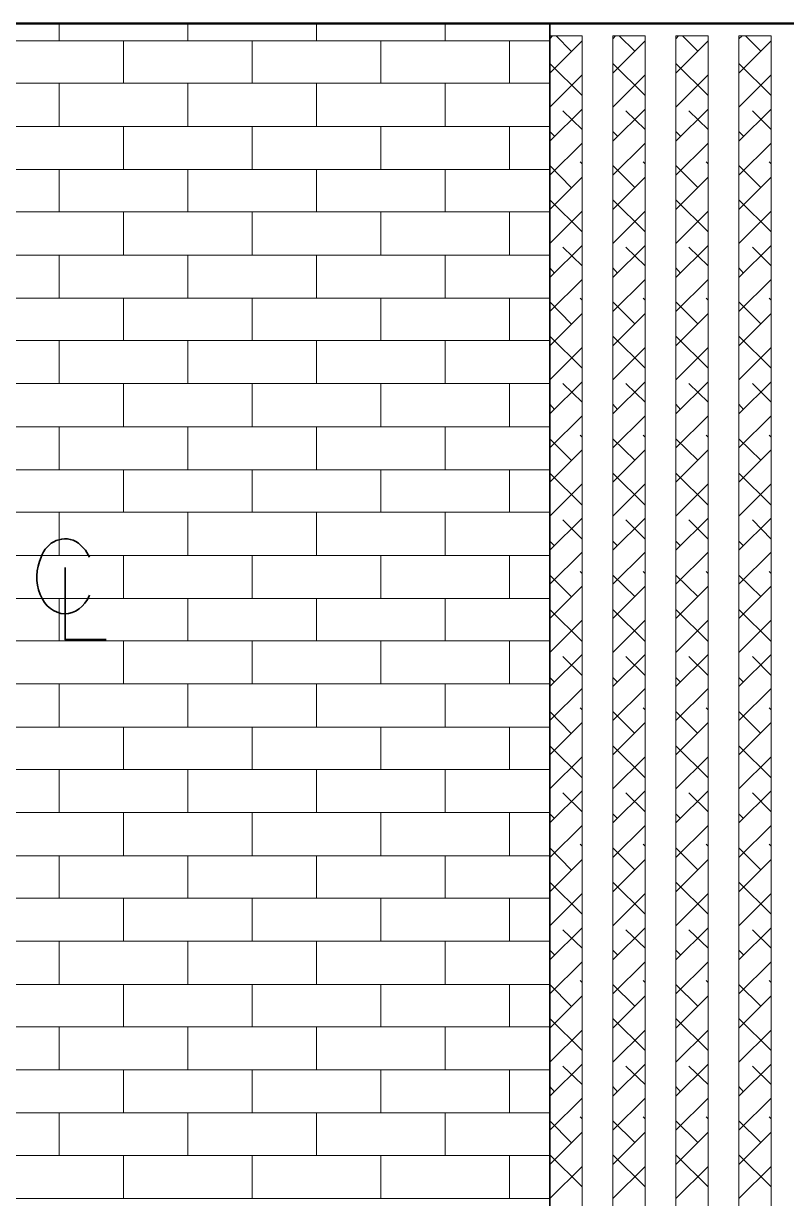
# Model space of a CAD drawing. Header units: inches. Extents: x 5 to 516, y -193 to 129.
# Drawn here: x 95.79 to 99.75, y -53.06 to -46.97 of the extents above; entities that cross this region are included whole.
import ezdxf

# ---------------------------------------------------------------- set-up
doc = ezdxf.new("R2010")
doc.units = ezdxf.units.IN
doc.header["$MEASUREMENT"] = 0
doc.layers.add('Highlight', color=210, linetype='Continuous')
doc.layers.add('PDF4_Geometry', color=7, linetype='Continuous')

msp = doc.modelspace()

# ---------------------------------------------------------------- linework, layer by layer
at = {"layer": 'Highlight'}
msp.add_line((72.5587536, -46.9696498), (133.673458, -46.9696498), dxfattribs=at)
at = {"layer": 'PDF4_Geometry', "lineweight": 50}
msp.add_lwpolyline([(128.1454246, -46.9696498), (91.3120883, -46.9696498)], dxfattribs=at)
at = {"layer": 'PDF4_Geometry', "lineweight": 15}
for points in [[(95.9754221, -47.0596495), (95.9754221, -46.9696495)], [(96.6420889, -47.0596495), (96.6420889, -46.9696495)], [(97.3087556, -47.0596495), (97.3087556, -46.9696495)], [(97.9754223, -47.0596495), (97.9754223, -46.9696495)], [(91.3120917, -47.0596495), (98.518759, -47.0596495)], [(96.3087555, -47.2796474), (96.3087555, -47.0596473)], [(96.9754222, -47.2796474), (96.9754222, -47.0596473)], [(97.6420889, -47.2796474), (97.6420889, -47.0596473)], [(98.3087557, -47.2796474), (98.3087557, -47.0596473)], [(91.3120917, -47.2796474), (98.518759, -47.2796474)], [(95.9754221, -47.5029818), (95.9754221, -47.2796484)], [(96.6420889, -47.5029818), (96.6420889, -47.2796484)], [(97.3087556, -47.5029818), (97.3087556, -47.2796484)], [(97.9754223, -47.5029818), (97.9754223, -47.2796484)], [(91.3120917, -47.5029818), (98.518759, -47.5029818)], [(96.3087555, -47.7263162), (96.3087555, -47.5029829)], [(96.9754222, -47.7263162), (96.9754222, -47.5029829)], [(97.6420889, -47.7263162), (97.6420889, -47.5029829)], [(98.3087557, -47.7263162), (98.3087557, -47.5029829)], [(91.3120917, -47.7263162), (98.518759, -47.7263162)], [(95.9754221, -47.9463141), (95.9754221, -47.7263141)], [(96.6420889, -47.9463141), (96.6420889, -47.7263141)], [(97.3087556, -47.9463141), (97.3087556, -47.7263141)], [(97.9754223, -47.9463141), (97.9754223, -47.7263141)], [(91.3120917, -47.9463141), (98.518759, -47.9463141)], [(96.3087555, -48.1696485), (96.3087555, -47.9463152)], [(96.9754222, -48.1696485), (96.9754222, -47.9463152)], [(97.6420889, -48.1696485), (97.6420889, -47.9463152)], [(98.3087557, -48.1696485), (98.3087557, -47.9463152)], [(91.3120917, -48.1696485), (98.518759, -48.1696485)], [(95.9754221, -48.3929829), (95.9754221, -48.1696496)], [(96.6420889, -48.3929829), (96.6420889, -48.1696496)], [(97.3087556, -48.3929829), (97.3087556, -48.1696496)], [(97.9754223, -48.3929829), (97.9754223, -48.1696496)], [(91.3120917, -48.3929829), (98.518759, -48.3929829)], [(96.3087555, -48.6129808), (96.3087555, -48.3929808)], [(96.9754222, -48.6129808), (96.9754222, -48.3929808)], [(97.6420889, -48.6129808), (97.6420889, -48.3929808)], [(98.3087557, -48.6129808), (98.3087557, -48.3929808)], [(91.3120917, -48.6129808), (98.518759, -48.6129808)], [(95.9754221, -48.8363152), (95.9754221, -48.6129819)], [(96.6420889, -48.8363152), (96.6420889, -48.6129819)], [(97.3087556, -48.8363152), (97.3087556, -48.6129819)], [(97.9754223, -48.8363152), (97.9754223, -48.6129819)], [(91.3120917, -48.8363152), (98.518759, -48.8363152)], [(96.3087555, -49.0596497), (96.3087555, -48.8363163)], [(96.9754222, -49.0596497), (96.9754222, -48.8363163)], [(97.6420889, -49.0596497), (97.6420889, -48.8363163)], [(98.3087557, -49.0596497), (98.3087557, -48.8363163)], [(91.3120917, -49.0596497), (98.518759, -49.0596497)], [(95.9754221, -49.2829841), (95.9754221, -49.0596508)], [(96.6420889, -49.2829841), (96.6420889, -49.0596508)], [(97.3087556, -49.2829841), (97.3087556, -49.0596508)], [(97.9754223, -49.2829841), (97.9754223, -49.0596508)], [(91.3120917, -49.2829841), (98.518759, -49.2829841)], [(96.3087555, -49.5029819), (96.3087555, -49.2829819)], [(96.9754222, -49.5029819), (96.9754222, -49.2829819)], [(97.6420889, -49.5029819), (97.6420889, -49.2829819)], [(98.3087557, -49.5029819), (98.3087557, -49.2829819)], [(91.3120917, -49.5029819), (98.518759, -49.5029819)], [(95.9754221, -49.7263164), (95.9754221, -49.502983)], [(96.6420889, -49.7263164), (96.6420889, -49.502983)], [(97.3087556, -49.7263164), (97.3087556, -49.502983)], [(97.9754223, -49.7263164), (97.9754223, -49.502983)], [(91.3120917, -49.7263164), (98.518759, -49.7263164)], [(96.3087555, -49.9496508), (96.3087555, -49.7263175)], [(96.9754222, -49.9496508), (96.9754222, -49.7263175)], [(97.6420889, -49.9496508), (97.6420889, -49.7263175)], [(98.3087557, -49.9496508), (98.3087557, -49.7263175)], [(91.3120917, -49.9496508), (98.518759, -49.9496508)], [(95.9754221, -50.1696487), (95.9754221, -49.9496487)], [(96.6420889, -50.1696487), (96.6420889, -49.9496487)], [(97.3087556, -50.1696487), (97.3087556, -49.9496487)], [(97.9754223, -50.1696487), (97.9754223, -49.9496487)], [(91.3120917, -50.1696487), (98.518759, -50.1696487)], [(96.3087555, -50.3929831), (96.3087555, -50.1696498)], [(96.9754222, -50.3929831), (96.9754222, -50.1696498)], [(97.6420889, -50.3929831), (97.6420889, -50.1696498)], [(98.3087557, -50.3929831), (98.3087557, -50.1696498)], [(91.3120917, -50.3929831), (98.518759, -50.3929831)], [(95.9754221, -50.6163175), (95.9754221, -50.3929842)], [(96.6420889, -50.6163175), (96.6420889, -50.3929842)], [(97.3087556, -50.6163175), (97.3087556, -50.3929842)], [(97.9754223, -50.6163175), (97.9754223, -50.3929842)], [(91.3120917, -50.6163175), (98.518759, -50.6163175)], [(96.3087555, -50.8363154), (96.3087555, -50.6163154)], [(96.9754222, -50.8363154), (96.9754222, -50.6163154)], [(97.6420889, -50.8363154), (97.6420889, -50.6163154)], [(98.3087557, -50.8363154), (98.3087557, -50.6163154)], [(91.3120917, -50.8363154), (98.518759, -50.8363154)], [(95.9754221, -51.0596498), (95.9754221, -50.8363165)], [(96.6420889, -51.0596498), (96.6420889, -50.8363165)], [(97.3087556, -51.0596498), (97.3087556, -50.8363165)], [(97.9754223, -51.0596498), (97.9754223, -50.8363165)], [(91.3120917, -51.0596498), (98.518759, -51.0596498)], [(96.3087555, -51.2829843), (96.3087555, -51.0596509)], [(96.9754222, -51.2829843), (96.9754222, -51.0596509)], [(97.6420889, -51.2829843), (97.6420889, -51.0596509)], [(98.3087557, -51.2829843), (98.3087557, -51.0596509)], [(91.3120917, -51.2829843), (98.518759, -51.2829843)], [(95.9754221, -51.5029821), (95.9754221, -51.2829821)], [(96.6420889, -51.5029821), (96.6420889, -51.2829821)], [(97.3087556, -51.5029821), (97.3087556, -51.2829821)], [(97.9754223, -51.5029821), (97.9754223, -51.2829821)], [(91.3120917, -51.5029821), (98.518759, -51.5029821)], [(96.3087555, -51.7263165), (96.3087555, -51.5029832)], [(96.9754222, -51.7263165), (96.9754222, -51.5029832)], [(97.6420889, -51.7263165), (97.6420889, -51.5029832)], [(98.3087557, -51.7263165), (98.3087557, -51.5029832)], [(91.3120917, -51.7263165), (98.518759, -51.7263165)], [(95.9754221, -51.949651), (95.9754221, -51.7263176)], [(96.6420889, -51.949651), (96.6420889, -51.7263176)], [(97.3087556, -51.949651), (97.3087556, -51.7263176)], [(97.9754223, -51.949651), (97.9754223, -51.7263176)], [(91.3120917, -51.949651), (98.518759, -51.949651)], [(96.3087555, -52.1696488), (96.3087555, -51.9496488)], [(96.9754222, -52.1696488), (96.9754222, -51.9496488)], [(97.6420889, -52.1696488), (97.6420889, -51.9496488)], [(98.3087557, -52.1696488), (98.3087557, -51.9496488)], [(91.3120917, -52.1696488), (98.518759, -52.1696488)], [(95.9754221, -52.3929833), (95.9754221, -52.1696499)], [(96.6420889, -52.3929833), (96.6420889, -52.1696499)], [(97.3087556, -52.3929833), (97.3087556, -52.1696499)], [(97.9754223, -52.3929833), (97.9754223, -52.1696499)], [(91.3120917, -52.3929833), (98.518759, -52.3929833)], [(96.3087555, -52.6163177), (96.3087555, -52.3929844)], [(96.9754222, -52.6163177), (96.9754222, -52.3929844)], [(97.6420889, -52.6163177), (97.6420889, -52.3929844)], [(98.3087557, -52.6163177), (98.3087557, -52.3929844)], [(91.3120917, -52.6163177), (98.518759, -52.6163177)], [(95.9754221, -52.8363155), (95.9754221, -52.6163155)], [(96.6420889, -52.8363155), (96.6420889, -52.6163155)], [(97.3087556, -52.8363155), (97.3087556, -52.6163155)], [(97.9754223, -52.8363155), (97.9754223, -52.6163155)], [(91.3120917, -52.8363155), (98.518759, -52.8363155)], [(96.3087555, -53.05965), (96.3087555, -52.8363166)], [(96.9754222, -53.05965), (96.9754222, -52.8363166)], [(97.6420889, -53.05965), (97.6420889, -52.8363166)], [(98.3087557, -53.05965), (98.3087557, -52.8363166)], [(91.3120917, -53.05965), (98.518759, -53.05965)]]:
    msp.add_lwpolyline(points, dxfattribs=at)
at = {"layer": 'PDF4_Geometry', "lineweight": 35}
for points in [[(98.5187573, -65.2863152), (98.5187573, -46.9696464)], [(96.1320892, -49.7363126), (96.1120892, -49.6996459), (96.0754225, -49.6629792)], [(96.0054209, -49.7896438), (96.0054209, -50.1629771), (96.2187543, -50.1629771)]]:
    msp.add_lwpolyline(points, dxfattribs=at)
at = {"layer": 'PDF4_Geometry', "color": 8, "lineweight": 15, "true_color": 0x808080}
for points in [[(98.5187573, -47.0496465), (98.5320906, -47.0329799)], [(98.5187573, -47.2263162), (98.685424, -47.0596495)], [(98.6287562, -47.1129807), (98.5520895, -47.0329807)], [(98.8454243, -47.0496465), (98.8587576, -47.0329799)], [(98.8454243, -47.2263162), (99.0120909, -47.0596495)], [(98.9587564, -47.1129807), (98.8787564, -47.0329807)], [(99.1720878, -47.0496465), (99.1854212, -47.0329799)], [(99.1720878, -47.2263162), (99.3387545, -47.0596495)], [(99.2854233, -47.1129807), (99.2054233, -47.0329807)], [(99.4987548, -47.0496465), (99.5154215, -47.0329799)], [(99.4987548, -47.2263162), (99.6654215, -47.0596495)], [(99.6120903, -47.1129807), (99.5320903, -47.0329807)], [(98.685424, -47.3429815), (98.5187573, -47.1763148)], [(99.0120909, -47.3429815), (98.8454243, -47.1763148)], [(99.3387545, -47.3429815), (99.1720878, -47.1763148)], [(99.6654215, -47.3429815), (99.4987548, -47.1763148)], [(98.5187573, -47.4029791), (98.685424, -47.2363124)], [(98.8454243, -47.4029791), (99.0120909, -47.2363124)], [(99.1720878, -47.4029791), (99.3387545, -47.2363124)], [(99.4987548, -47.4029791), (99.6654215, -47.2363124)], [(98.5187573, -47.5796487), (98.685424, -47.4129821)], [(98.685424, -47.5196512), (98.585424, -47.4229845)], [(98.8454243, -47.5796487), (99.0120909, -47.4129821)], [(99.0120909, -47.5196512), (98.9120909, -47.4229845)], [(99.1720878, -47.5796487), (99.3387545, -47.4129821)], [(99.3387545, -47.5196512), (99.2387545, -47.4229845)], [(99.4987548, -47.5796487), (99.6654215, -47.4129821)], [(99.6654215, -47.5196512), (99.5687548, -47.4229845)], [(98.5420897, -47.5529831), (98.5187563, -47.5296498)], [(98.8687566, -47.5529831), (98.8454233, -47.5296498)], [(99.1954236, -47.5529831), (99.1720903, -47.5296498)], [(99.5220872, -47.5529831), (99.4987538, -47.5296498)], [(98.5187573, -47.7563116), (98.685424, -47.5896449)], [(98.8454243, -47.7563116), (99.0120909, -47.5896449)], [(99.1720878, -47.7563116), (99.3387545, -47.5896449)], [(99.4987548, -47.7563116), (99.6654215, -47.5896449)], [(98.6287562, -47.8196458), (98.5187562, -47.7063124)], [(98.685424, -47.6963141), (98.675424, -47.6863141)], [(98.9587564, -47.8196458), (98.845423, -47.7063124)], [(99.0120909, -47.6963141), (99.0020909, -47.6863141)], [(99.2854233, -47.8196458), (99.17209, -47.7063124)], [(99.3387545, -47.6963141), (99.3287545, -47.6863141)], [(99.6120903, -47.8196458), (99.498757, -47.7063124)], [(99.6654215, -47.6963141), (99.6554215, -47.6863141)], [(98.5187573, -47.9329813), (98.685424, -47.7663146)], [(98.8454243, -47.9329813), (99.0120909, -47.7663146)], [(99.1720878, -47.9329813), (99.3387545, -47.7663146)], [(99.4987548, -47.9329813), (99.6654215, -47.7663146)], [(98.685424, -48.0496466), (98.5187573, -47.8829799)], [(99.0120909, -48.0496466), (98.8454243, -47.8829799)], [(99.3387545, -48.0496466), (99.1720878, -47.8829799)], [(99.6654215, -48.0496466), (99.4987548, -47.8829799)], [(98.5187573, -48.1096442), (98.685424, -47.9429775)], [(98.8454243, -48.1096442), (99.0120909, -47.9429775)], [(99.1720878, -48.1096442), (99.3387545, -47.9429775)], [(99.4987548, -48.1096442), (99.6654215, -47.9429775)], [(98.5187573, -48.2863138), (98.685424, -48.1196471)], [(98.685424, -48.2263163), (98.585424, -48.1296496)], [(98.8454243, -48.2863138), (99.0120909, -48.1196471)], [(99.0120909, -48.2263163), (98.9120909, -48.1296496)], [(99.1720878, -48.2863138), (99.3387545, -48.1196471)], [(99.3387545, -48.2263163), (99.2387545, -48.1296496)], [(99.4987548, -48.2863138), (99.6654215, -48.1196471)], [(99.6654215, -48.2263163), (99.5687548, -48.1296496)], [(98.5420897, -48.2629781), (98.5187563, -48.2363114)], [(98.8687566, -48.2629781), (98.8454233, -48.2363114)], [(99.1954236, -48.2629781), (99.1720903, -48.2363114)], [(99.5220872, -48.2629781), (99.4987538, -48.2363114)], [(98.5187573, -48.4629835), (98.685424, -48.2963168)], [(98.8454243, -48.4629835), (99.0120909, -48.2963168)], [(99.1720878, -48.4629835), (99.3387545, -48.2963168)], [(99.4987548, -48.4629835), (99.6654215, -48.2963168)], [(98.6287562, -48.5263109), (98.5187562, -48.4129775)], [(98.685424, -48.4029791), (98.675424, -48.3929791)], [(98.9587564, -48.5263109), (98.845423, -48.4129775)], [(99.0120909, -48.4029791), (99.0020909, -48.3929791)], [(99.2854233, -48.5263109), (99.17209, -48.4129775)], [(99.3387545, -48.4029791), (99.3287545, -48.3929791)], [(99.6120903, -48.5263109), (99.498757, -48.4129775)], [(99.6654215, -48.4029791), (99.6554215, -48.3929791)], [(98.5187573, -48.6396464), (98.685424, -48.4729797)], [(98.8454243, -48.6396464), (99.0120909, -48.4729797)], [(99.1720878, -48.6396464), (99.3387545, -48.4729797)], [(99.4987548, -48.6396464), (99.6654215, -48.4729797)], [(98.685424, -48.7563117), (98.5187573, -48.589645)], [(99.0120909, -48.7563117), (98.8454243, -48.589645)], [(99.3387545, -48.7563117), (99.1720878, -48.589645)], [(99.6654215, -48.7563117), (99.4987548, -48.589645)], [(98.5187573, -48.816316), (98.685424, -48.6496494)], [(98.8454243, -48.816316), (99.0120909, -48.6496494)], [(99.1720878, -48.816316), (99.3387545, -48.6496494)], [(99.4987548, -48.816316), (99.6654215, -48.6496494)], [(98.5187573, -48.9929789), (98.685424, -48.8263122)], [(98.685424, -48.9329814), (98.585424, -48.8363147)], [(98.8454243, -48.9929789), (99.0120909, -48.8263122)], [(99.0120909, -48.9329814), (98.9120909, -48.8363147)], [(99.1720878, -48.9929789), (99.3387545, -48.8263122)], [(99.3387545, -48.9329814), (99.2387545, -48.8363147)], [(99.4987548, -48.9929789), (99.6654215, -48.8263122)], [(99.6654215, -48.9329814), (99.5687548, -48.8363147)], [(98.5420897, -48.9696499), (98.5187563, -48.9429833)], [(98.8687566, -48.9696499), (98.8454233, -48.9429833)], [(99.1954236, -48.9696499), (99.1720903, -48.9429833)], [(99.5220872, -48.9696499), (99.4987538, -48.9429833)], [(98.5187573, -49.1696486), (98.685424, -49.0029819)], [(98.8454243, -49.1696486), (99.0120909, -49.0029819)], [(99.1720878, -49.1696486), (99.3387545, -49.0029819)], [(99.4987548, -49.1696486), (99.6654215, -49.0029819)], [(98.6287562, -49.2329827), (98.5187562, -49.1229827)], [(98.685424, -49.1129808), (98.675424, -49.1029808)], [(98.9587564, -49.2329827), (98.845423, -49.1229827)], [(99.0120909, -49.1129808), (99.0020909, -49.1029808)], [(99.2854233, -49.2329827), (99.17209, -49.1229827)], [(99.3387545, -49.1129808), (99.3287545, -49.1029808)], [(99.6120903, -49.2329827), (99.498757, -49.1229827)], [(99.6654215, -49.1129808), (99.6554215, -49.1029808)], [(98.5187573, -49.3463115), (98.685424, -49.1796448)], [(98.8454243, -49.3463115), (99.0120909, -49.1796448)], [(99.1720878, -49.3463115), (99.3387545, -49.1796448)], [(99.4987548, -49.3463115), (99.6654215, -49.1796448)], [(98.685424, -49.4663134), (98.5187573, -49.2996467)], [(99.0120909, -49.4663134), (98.8454243, -49.2996467)], [(99.3387545, -49.4663134), (99.1720878, -49.2996467)], [(99.6654215, -49.4663134), (99.4987548, -49.2996467)], [(98.5187573, -49.5229811), (98.685424, -49.3563145)], [(98.8454243, -49.5229811), (99.0120909, -49.3563145)], [(99.1720878, -49.5229811), (99.3387545, -49.3563145)], [(99.4987548, -49.5229811), (99.6654215, -49.3563145)], [(98.5187573, -49.6996508), (98.685424, -49.5329841)], [(98.685424, -49.642983), (98.585424, -49.542983)], [(98.8454243, -49.6996508), (99.0120909, -49.5329841)], [(99.0120909, -49.642983), (98.9120909, -49.542983)], [(99.1720878, -49.6996508), (99.3387545, -49.5329841)], [(99.3387545, -49.642983), (99.2387545, -49.542983)], [(99.4987548, -49.6996508), (99.6654215, -49.5329841)], [(99.6654215, -49.642983), (99.5687548, -49.542983)], [(98.5420897, -49.676315), (98.5187563, -49.6529817)], [(98.8687566, -49.676315), (98.8454233, -49.6529817)], [(99.1954236, -49.676315), (99.1720903, -49.6529817)], [(99.5220872, -49.676315), (99.4987538, -49.6529817)], [(98.5187573, -49.8763137), (98.685424, -49.709647)], [(98.8454243, -49.8763137), (99.0120909, -49.709647)], [(99.1720878, -49.8763137), (99.3387545, -49.709647)], [(99.4987548, -49.8763137), (99.6654215, -49.709647)], [(98.685424, -49.8196459), (98.675424, -49.8096459)], [(99.0120909, -49.8196459), (99.0020909, -49.8096459)], [(99.3387545, -49.8196459), (99.3287545, -49.8096459)], [(99.6654215, -49.8196459), (99.6554215, -49.8096459)], [(98.6287562, -49.9396478), (98.5187562, -49.8296478)], [(98.9587564, -49.9396478), (98.845423, -49.8296478)], [(99.2854233, -49.9396478), (99.17209, -49.8296478)], [(99.6120903, -49.9396478), (99.498757, -49.8296478)], [(98.5187573, -50.0529833), (98.685424, -49.8863167)], [(98.8454243, -50.0529833), (99.0120909, -49.8863167)], [(99.1720878, -50.0529833), (99.3387545, -49.8863167)], [(99.4987548, -50.0529833), (99.6654215, -49.8863167)], [(98.685424, -50.1729785), (98.5187573, -50.0063118)], [(99.0120909, -50.1729785), (98.8454243, -50.0063118)], [(99.3387545, -50.1729785), (99.1720878, -50.0063118)], [(99.6654215, -50.1729785), (99.4987548, -50.0063118)], [(98.5187573, -50.2296462), (98.685424, -50.0629796)], [(98.8454243, -50.2296462), (99.0120909, -50.0629796)], [(99.1720878, -50.2296462), (99.3387545, -50.0629796)], [(99.4987548, -50.2296462), (99.6654215, -50.0629796)], [(98.5187573, -50.4063159), (98.685424, -50.2396492)], [(98.8454243, -50.4063159), (99.0120909, -50.2396492)], [(99.1720878, -50.4063159), (99.3387545, -50.2396492)], [(99.4987548, -50.4063159), (99.6654215, -50.2396492)], [(98.685424, -50.3496481), (98.585424, -50.2496481)], [(99.0120909, -50.3496481), (98.9120909, -50.2496481)], [(99.3387545, -50.3496481), (99.2387545, -50.2496481)], [(99.6654215, -50.3496481), (99.5687548, -50.2496481)], [(98.5420897, -50.3829801), (98.5187563, -50.3596468)], [(98.8687566, -50.3829801), (98.8454233, -50.3596468)], [(99.1954236, -50.3829801), (99.1720903, -50.3596468)], [(99.5220872, -50.3829801), (99.4987538, -50.3596468)], [(98.5187573, -50.5829788), (98.685424, -50.4163121)], [(98.8454243, -50.5829788), (99.0120909, -50.4163121)], [(99.1720878, -50.5829788), (99.3387545, -50.4163121)], [(99.4987548, -50.5829788), (99.6654215, -50.4163121)], [(98.6287562, -50.6496495), (98.5187562, -50.5363162)], [(98.685424, -50.526311), (98.675424, -50.516311)], [(98.9587564, -50.6496495), (98.845423, -50.5363162)], [(99.0120909, -50.526311), (99.0020909, -50.516311)], [(99.2854233, -50.6496495), (99.17209, -50.5363162)], [(99.3387545, -50.526311), (99.3287545, -50.516311)], [(99.6120903, -50.6496495), (99.498757, -50.5363162)], [(99.6654215, -50.526311), (99.6554215, -50.516311)], [(98.5187573, -50.7596484), (98.685424, -50.5929818)], [(98.8454243, -50.7596484), (99.0120909, -50.5929818)], [(99.1720878, -50.7596484), (99.3387545, -50.5929818)], [(99.4987548, -50.7596484), (99.6654215, -50.5929818)], [(98.685424, -50.8796504), (98.5187573, -50.7129837)], [(99.0120909, -50.8796504), (98.8454243, -50.7129837)], [(99.3387545, -50.8796504), (99.1720878, -50.7129837)], [(99.6654215, -50.8796504), (99.4987548, -50.7129837)], [(98.5187573, -50.9363181), (98.685424, -50.7696514)], [(98.8454243, -50.9363181), (99.0120909, -50.7696514)], [(99.1720878, -50.9363181), (99.3387545, -50.7696514)], [(99.4987548, -50.9363181), (99.6654215, -50.7696514)], [(98.5187573, -51.112981), (98.685424, -50.9463143)], [(98.685424, -51.0563132), (98.585424, -50.9563132)], [(98.8454243, -51.112981), (99.0120909, -50.9463143)], [(99.0120909, -51.0563132), (98.9120909, -50.9563132)], [(99.1720878, -51.112981), (99.3387545, -50.9463143)], [(99.3387545, -51.0563132), (99.2387545, -50.9563132)], [(99.4987548, -51.112981), (99.6654215, -50.9463143)], [(99.6654215, -51.0563132), (99.5687548, -50.9563132)], [(98.5420897, -51.0896452), (98.5187563, -51.0663119)], [(98.8687566, -51.0896452), (98.8454233, -51.0663119)], [(99.1954236, -51.0896452), (99.1720903, -51.0663119)], [(99.5220872, -51.0896452), (99.4987538, -51.0663119)], [(98.5187573, -51.2929805), (98.685424, -51.1263138)], [(98.8454243, -51.2929805), (99.0120909, -51.1263138)], [(99.1720878, -51.2929805), (99.3387545, -51.1263138)], [(99.4987548, -51.2929805), (99.6654215, -51.1263138)], [(98.6287562, -51.3563146), (98.5187562, -51.2429813)], [(98.685424, -51.2329829), (98.675424, -51.2229829)], [(98.9587564, -51.3563146), (98.845423, -51.2429813)], [(99.0120909, -51.2329829), (99.0020909, -51.2229829)], [(99.2854233, -51.3563146), (99.17209, -51.2429813)], [(99.3387545, -51.2329829), (99.3287545, -51.2229829)], [(99.6120903, -51.3563146), (99.498757, -51.2429813)], [(99.6654215, -51.2329829), (99.6554215, -51.2229829)], [(98.5187573, -51.4696501), (98.685424, -51.3029834)], [(98.8454243, -51.4696501), (99.0120909, -51.3029834)], [(99.1720878, -51.4696501), (99.3387545, -51.3029834)], [(99.4987548, -51.4696501), (99.6654215, -51.3029834)], [(98.685424, -51.5863154), (98.5187573, -51.4196488)], [(99.0120909, -51.5863154), (98.8454243, -51.4196488)], [(99.3387545, -51.5863154), (99.1720878, -51.4196488)], [(99.6654215, -51.5863154), (99.4987548, -51.4196488)], [(98.5187573, -51.646313), (98.685424, -51.4796463)], [(98.8454243, -51.646313), (99.0120909, -51.4796463)], [(99.1720878, -51.646313), (99.3387545, -51.4796463)], [(99.4987548, -51.646313), (99.6654215, -51.4796463)], [(98.5187573, -51.8229827), (98.685424, -51.656316)], [(98.685424, -51.7629783), (98.585424, -51.6663117)], [(98.8454243, -51.8229827), (99.0120909, -51.656316)], [(99.0120909, -51.7629783), (98.9120909, -51.6663117)], [(99.1720878, -51.8229827), (99.3387545, -51.656316)], [(99.3387545, -51.7629783), (99.2387545, -51.6663117)], [(99.4987548, -51.8229827), (99.6654215, -51.656316)], [(99.6654215, -51.7629783), (99.5687548, -51.6663117)], [(98.5420897, -51.7963171), (98.5187563, -51.7729838)], [(98.8687566, -51.7963171), (98.8454233, -51.7729838)], [(99.1954236, -51.7963171), (99.1720903, -51.7729838)], [(99.5220872, -51.7963171), (99.4987538, -51.7729838)], [(98.5187573, -51.9996456), (98.685424, -51.8329789)], [(98.8454243, -51.9996456), (99.0120909, -51.8329789)], [(99.1720878, -51.9996456), (99.3387545, -51.8329789)], [(99.4987548, -51.9996456), (99.6654215, -51.8329789)], [(98.685424, -51.939648), (98.675424, -51.929648)], [(99.0120909, -51.939648), (99.0020909, -51.929648)], [(99.3387545, -51.939648), (99.3287545, -51.929648)], [(99.6654215, -51.939648), (99.6554215, -51.929648)], [(98.6287562, -52.0629797), (98.5187562, -51.9496464)], [(98.9587564, -52.0629797), (98.845423, -51.9496464)], [(99.2854233, -52.0629797), (99.17209, -51.9496464)], [(99.6120903, -52.0629797), (99.498757, -51.9496464)], [(98.5187573, -52.1763152), (98.685424, -52.0096485)], [(98.8454243, -52.1763152), (99.0120909, -52.0096485)], [(99.1720878, -52.1763152), (99.3387545, -52.0096485)], [(99.4987548, -52.1763152), (99.6654215, -52.0096485)], [(98.685424, -52.2929805), (98.5187573, -52.1263139)], [(99.0120909, -52.2929805), (98.8454243, -52.1263139)], [(99.3387545, -52.2929805), (99.1720878, -52.1263139)], [(99.6654215, -52.2929805), (99.4987548, -52.1263139)], [(98.5187573, -52.3529849), (98.685424, -52.1863182)], [(98.8454243, -52.3529849), (99.0120909, -52.1863182)], [(99.1720878, -52.3529849), (99.3387545, -52.1863182)], [(99.4987548, -52.3529849), (99.6654215, -52.1863182)], [(98.5187573, -52.5296478), (98.685424, -52.3629811)], [(98.685424, -52.4696502), (98.585424, -52.3729835)], [(98.8454243, -52.5296478), (99.0120909, -52.3629811)], [(99.0120909, -52.4696502), (98.9120909, -52.3729835)], [(99.1720878, -52.5296478), (99.3387545, -52.3629811)], [(99.3387545, -52.4696502), (99.2387545, -52.3729835)], [(99.4987548, -52.5296478), (99.6654215, -52.3629811)], [(99.6654215, -52.4696502), (99.5687548, -52.3729835)], [(98.5420897, -52.506312), (98.5187563, -52.4796453)], [(98.8687566, -52.506312), (98.8454233, -52.4796453)], [(99.1954236, -52.506312), (99.1720903, -52.4796453)], [(99.5220872, -52.506312), (99.4987538, -52.4796453)], [(98.5187573, -52.7063107), (98.685424, -52.539644)], [(98.8454243, -52.7063107), (99.0120909, -52.539644)], [(99.1720878, -52.7063107), (99.3387545, -52.539644)], [(99.4987548, -52.7063107), (99.6654215, -52.539644)], [(98.6287562, -52.7696516), (98.5187562, -52.6563182)], [(98.685424, -52.6463131), (98.675424, -52.6363131)], [(98.9587564, -52.7696516), (98.845423, -52.6563182)], [(99.0120909, -52.6463131), (99.0020909, -52.6363131)], [(99.2854233, -52.7696516), (99.17209, -52.6563182)], [(99.3387545, -52.6463131), (99.3287545, -52.6363131)], [(99.6120903, -52.7696516), (99.498757, -52.6563182)], [(99.6654215, -52.6463131), (99.6554215, -52.6363131)], [(98.5187573, -52.8829803), (98.685424, -52.7163136)], [(98.8454243, -52.8829803), (99.0120909, -52.7163136)], [(99.1720878, -52.8829803), (99.3387545, -52.7163136)], [(99.4987548, -52.8829803), (99.6654215, -52.7163136)], [(98.685424, -52.9996456), (98.5187573, -52.832979)], [(99.0120909, -52.9996456), (98.8454243, -52.832979)], [(99.3387545, -52.9996456), (99.1720878, -52.832979)], [(99.6654215, -52.9996456), (99.4987548, -52.832979)], [(98.5187573, -53.05965), (98.685424, -52.8929833)], [(98.8454243, -53.05965), (99.0120909, -52.8929833)], [(99.1720878, -53.05965), (99.3387545, -52.8929833)], [(99.4987548, -53.05965), (99.6654215, -52.8929833)]]:
    msp.add_lwpolyline(points, dxfattribs=at)
at = {"layer": 'PDF4_Geometry', "lineweight": 15}
for points in [[(98.685424, -64.7863186), (98.685424, -47.0329839), (98.5187573, -47.0329839), (98.5187573, -64.7863186)], [(99.0120909, -64.7863186), (99.0120909, -47.0329839), (98.8454243, -47.0329839), (98.8454243, -64.7863186)], [(99.3387545, -64.7863186), (99.3387545, -47.0329839), (99.1720878, -47.0329839), (99.1720878, -64.7863186)], [(99.6654215, -64.7863186), (99.6654215, -47.0329839), (99.4987548, -47.0329839), (99.4987548, -64.7863186)]]:
    msp.add_lwpolyline(points, close=True, dxfattribs=at)
at = {"layer": 'PDF4_Geometry', "lineweight": 35}
msp.add_ellipse((96.0050592, -49.8389845), major_axis=(0.0005073, 0.1898488), ratio=0.77065333, start_param=1.001512981, end_param=4.196544263, dxfattribs=at)
msp.add_open_spline([(96.0754225, -49.6629792), (96.002367, -49.611257), (95.9050892, -49.6548126), (95.8820892, -49.7363126)], degree=3, dxfattribs=at)

doc.saveas('drawing.dxf')
